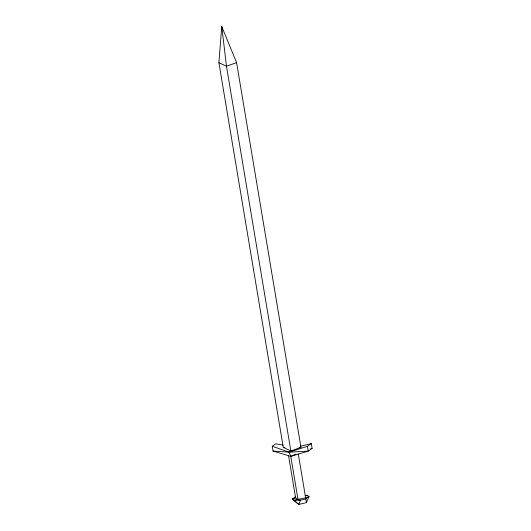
<?xml version="1.0" encoding="UTF-8"?>
<svg xmlns="http://www.w3.org/2000/svg" width="531" height="531" viewBox="0 0 531 531"><rect width="100%" height="100%" fill="white"/><g stroke="black" fill="none" stroke-linecap="round" stroke-linejoin="round"><path stroke-width="0.8" d="M222.469 29.789L221.759 26.55L226.471 66.236L290.849 450.945L283.275 447.387L218.891 62.678L221.759 26.55L236.587 62.631L300.971 447.341L290.849 450.945L289.123 452.16L273.047 451.071L272.244 446.259L275.695 443.83L283.016 445.078M288.552 455.658L295.614 497.852L292.223 499.08L293.835 500.275L305.63 497.779L309.029 496.558L305.571 498.987L300.513 500.229L298.037 499.644L295.614 497.852L295.674 496.651L292.223 499.08L298.84 504.45L306.433 502.591L309.029 496.558L307.416 495.363L305.186 495.377M272.244 446.259L289.123 452.16L307.416 446.312L311.299 443.577L312.109 448.39L308.219 451.124L290.789 456.361L273.047 451.071M298.037 499.644L290.789 456.361L295.953 454.111M236.587 62.631L226.471 66.236L218.891 62.678M310.569 448.801L312.109 448.39M300.048 446.319L311.299 443.577M299.484 447.6L300.971 447.341M305.312 495.682L307.416 495.363M283.275 447.387L284.848 447.547M290.789 456.361L289.123 452.16L308.219 451.124L307.416 446.312M306.433 502.591L298.296 453.959M300.513 500.229L298.84 504.45L293.835 500.275L300.513 500.229"/></g></svg>
